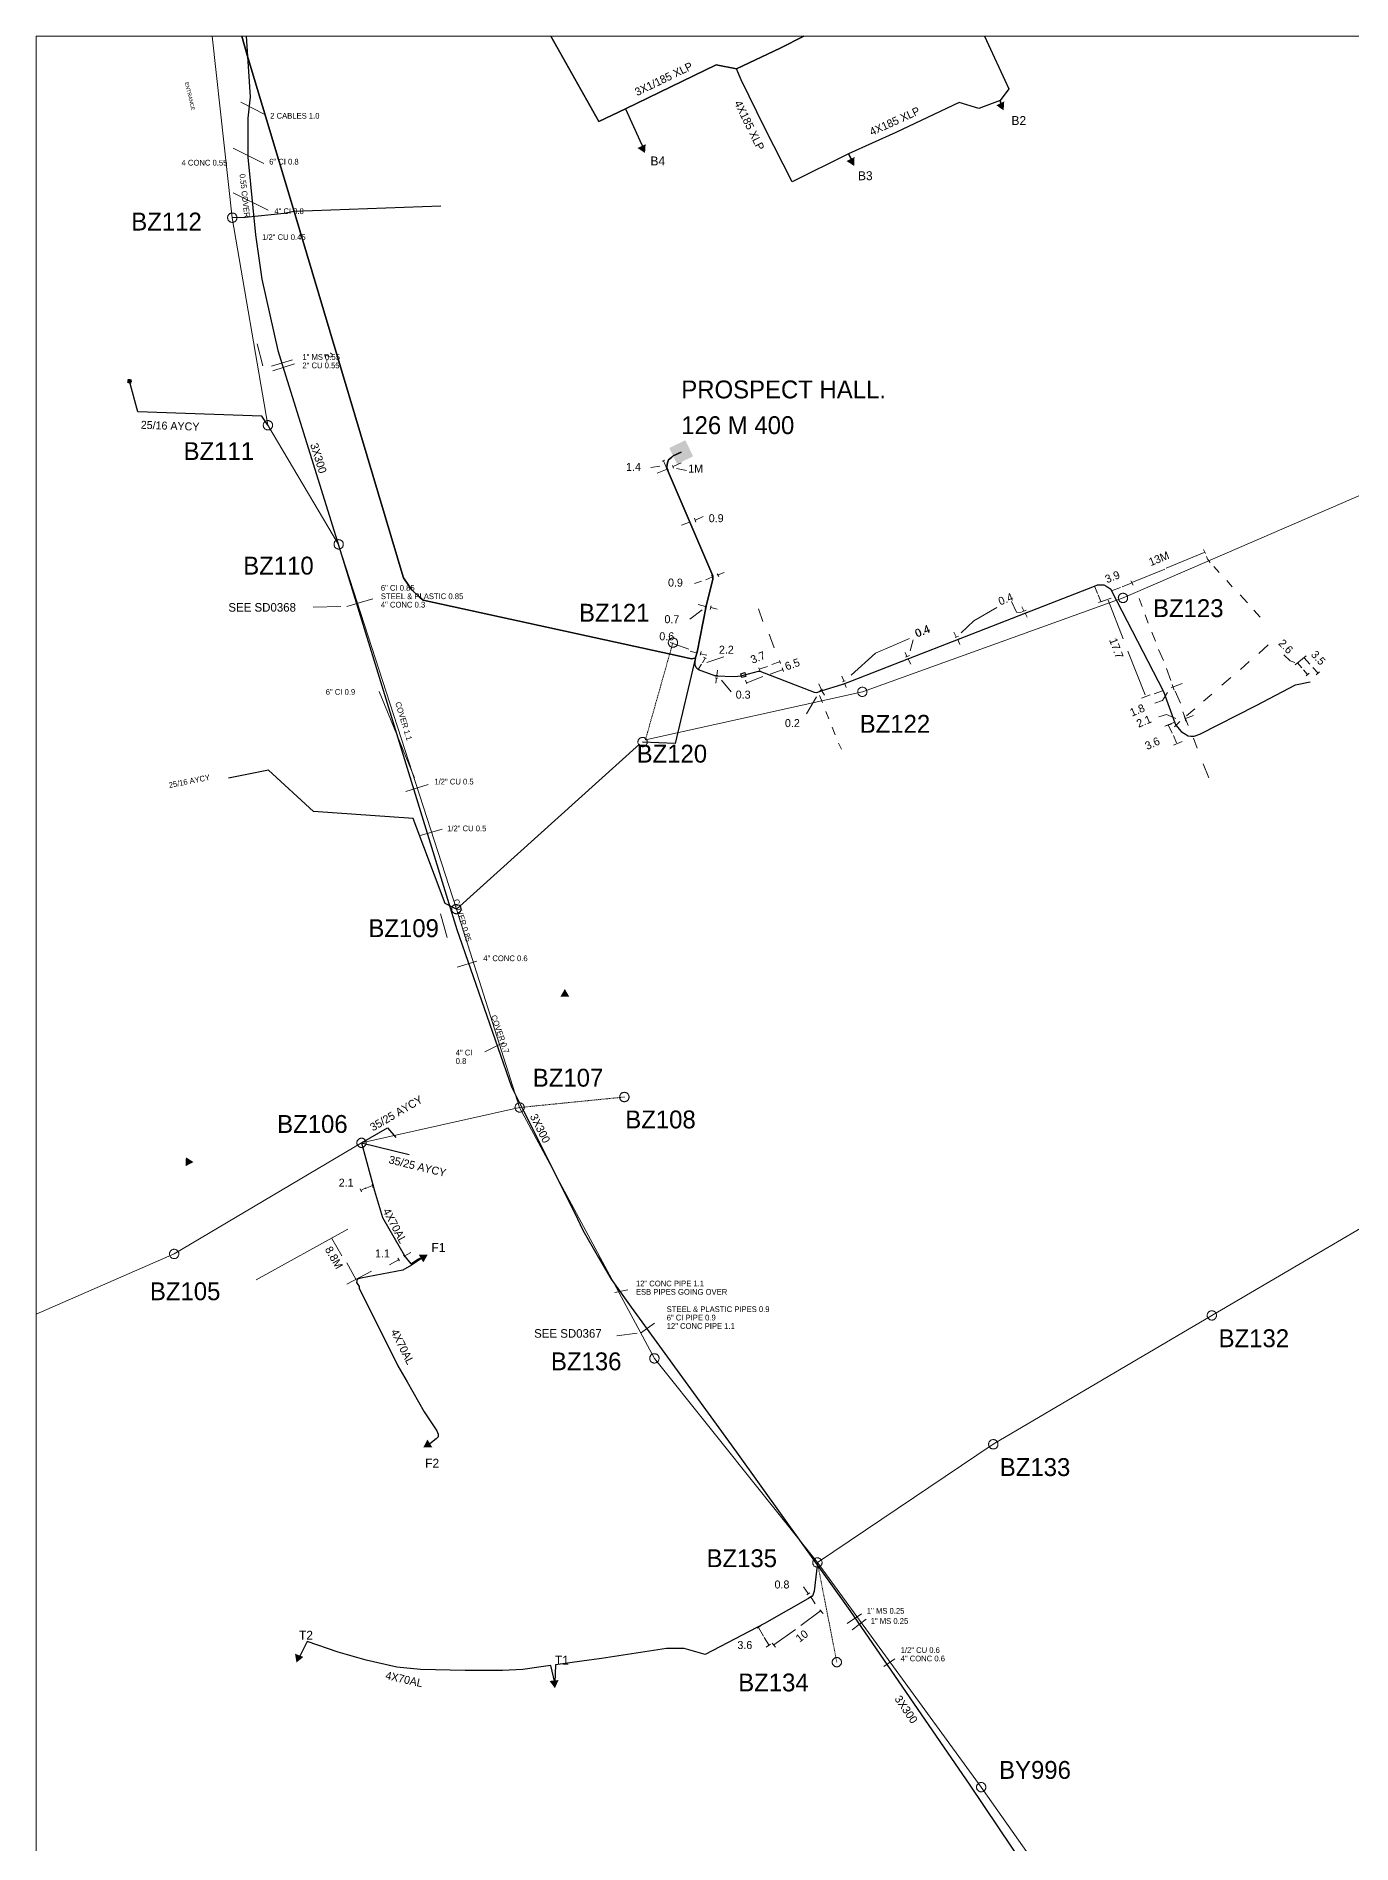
# Model space of a CAD drawing. Header units: metres. Extents: x 317751 to 318190, y 228402 to 228968.
# Drawn here: x 317751 to 317972, y 228664.4 to 228968 of the extents above; entities that cross this region are included whole.
import ezdxf

# ---------------------------------------------------------------- set-up
doc = ezdxf.new("R2010")
doc.units = ezdxf.units.M
doc.header["$MEASUREMENT"] = 0
doc.linetypes.add('DGN Style 4', pattern=[0.01288, 0.00644, -0.00322, 0, -0.00322])
for name, color, linetype, lineweight in [('Level 1', 7, 'Continuous', 0), ('Level 10', 7, 'Continuous', 0), ('Level 14', 7, 'Continuous', 0), ('Level 15', 7, 'Continuous', 0), ('Level 16', 7, 'Continuous', 0), ('Level 17', 7, 'Continuous', 0), ('Level 2', 7, 'Continuous', 0), ('Level 3', 7, 'Continuous', 0), ('Level 34', 7, 'Continuous', 0), ('Level 36', 7, 'Continuous', 0), ('Level 37', 7, 'Continuous', 0), ('Level 38', 7, 'Continuous', 0), ('Level 39', 7, 'Continuous', 0), ('Level 4', 7, 'Continuous', 0), ('Level 5', 7, 'Continuous', 0), ('Level 6', 7, 'Continuous', 0), ('Level 7', 7, 'Continuous', 0)]:
    doc.layers.add(name, color=color, linetype=linetype, lineweight=lineweight)
doc.styles.add('Style-WORKING', font='WORKING.shx')

# ---------------------------------------------------------------- blocks, each defined once
blk = doc.blocks.new('*U2')
at = {"layer": 'Level 6', "color": 5, "linetype": 'Continuous', "lineweight": 13}
blk.add_line((317767.03, 228910.04), (317767.05, 228910.04), dxfattribs=at)
blk.add_solid([(317766.37, 228910.48), (317766.28, 228909.78), (317767.07, 228910.4), (317766.98, 228909.69)], dxfattribs=at)

msp = doc.modelspace()

# ---------------------------------------------------------------- linework, layer by layer
at = {"layer": 'Level 1', "color": 5, "linetype": 'Continuous', "lineweight": 13, "flags": 128}
for points in [[(317780.56, 228968.04), (317783.94, 228937.55)], [(317783.94, 228937.55), (317789.92, 228902.69)], [(317853.34, 228849.86), (317889.77, 228857.91), (317933.55, 228873.69), (317979.74, 228893.68), (318000, 228904.31), (318009.8, 228909.46)], [(317789.92, 228902.69), (317801.81, 228882.68), (317821.58, 228821.42)], [(317821.58, 228821.42), (317852.36, 228849.1)], [(317821.58, 228821.42), (317832.2, 228788.09)], [(317911.76, 228731.52), (317948.48, 228753.17), (317982.57, 228773.16), (318000, 228783.83), (318012.83, 228791.69), (318047.12, 228814.07)], [(317805.65, 228782.15), (317832.2, 228788.09)], [(317832.2, 228788.09), (317854.84, 228745.95)], [(317805.65, 228782.15), (317774.17, 228763.49), (317751, 228753.4)], [(317854.84, 228745.95), (317882.22, 228711.66)], [(317882.22, 228711.66), (317911.76, 228731.52)], [(317882.22, 228711.66), (317909.74, 228673.93), (317933.74, 228639.81)]]:
    msp.add_lwpolyline(points, dxfattribs=at)
at = {"layer": 'Level 10', "color": 7, "linetype": 'Continuous', "lineweight": 0, "flags": 128}
for points in [[(317751, 228968.04), (318190, 228968.04), (318190, 228402), (317751, 228402), (317751, 228968.04)], [(317751, 228968.04), (317751, 228402), (318190, 228402), (318190, 228968.04), (317751, 228968.04)]]:
    msp.add_lwpolyline(points, close=True, dxfattribs=at)
at = {"layer": 'Level 14', "color": 1, "linetype": 'Continuous', "lineweight": 30, "flags": 128}
for points in [[(317859.36, 228898.19), (317857.99, 228897.57), (317857.75, 228897.35), (317857.21, 228896.9), (317857.02, 228896.37), (317856.92, 228895.75), (317856.97, 228895.31), (317864.63, 228877.39), (317864.68, 228877.12), (317864.63, 228876.86), (317863.51, 228872.29), (317862.04, 228864.57), (317861.74, 228863.66), (317861.7, 228863.55), (317861.07, 228863.46), (317859.31, 228863.82), (317816, 228873.31), (317815.32, 228873.84), (317814.05, 228875.08), (317812.68, 228877.04), (317812.62, 228877.23), (317794.32, 228938.57), (317786.47, 228964.87), (317785.54, 228968.04)], [(317785.54, 228968.04), (317786.47, 228964.87), (317794.32, 228938.57), (317812.62, 228877.23), (317812.68, 228877.04), (317814.05, 228875.08), (317815.32, 228873.84), (317816, 228873.31), (317859.31, 228863.82), (317861.07, 228863.46), (317861.7, 228863.55), (317861.74, 228863.66), (317862.04, 228864.57), (317863.51, 228872.29), (317864.63, 228876.86), (317864.68, 228877.12), (317864.63, 228877.39), (317856.97, 228895.31), (317856.92, 228895.75), (317857.02, 228896.37), (317857.21, 228896.9), (317857.75, 228897.35), (317857.99, 228897.57), (317859.36, 228898.19)], [(317879.95, 228968.04), (317875.95, 228966.04), (317868.61, 228962.56), (317865.24, 228963.25), (317849.99, 228955.86), (317845.52, 228953.7), (317837.46, 228968.04)], [(317837.46, 228968.04), (317845.52, 228953.7), (317849.99, 228955.86), (317865.24, 228963.25), (317868.61, 228962.56), (317875.95, 228966.04), (317879.95, 228968.04)]]:
    msp.add_lwpolyline(points, dxfattribs=at)
at = {"layer": 'Level 15', "color": 1, "linetype": 'Continuous', "lineweight": 13, "extrusion": (0, 0, -1)}
msp.add_solid([(-317858.64, 228896.17), (-317861.35, 228897.47), (-317857.34, 228898.87), (-317860.04, 228900.18)], dxfattribs=at)
at = {"layer": 'Level 17', "color": 212, "linetype": 'Continuous', "lineweight": 0, "flags": 128}
for points in [[(317854.22, 228895.58), (317854.22, 228895.58), (317855.73, 228895.83)], [(317856.63, 228896.04), (317856.35, 228896.72)], [(317856.68, 228895.97), (317856.93, 228895.32)], [(317859.31, 228896.36), (317858, 228895.77)], [(317860.26, 228895.11), (317860.26, 228895.11), (317858.58, 228895.42)], [(317855.33, 228894.66), (317857, 228895.3)], [(317859.42, 228885.91), (317860.71, 228886.42)], [(317863.02, 228887.35), (317861.73, 228886.73)], [(317940.79, 228878.68), (317947.16, 228881.32)], [(317863.49, 228876.7), (317864.51, 228877.16)], [(317866.57, 228877.98), (317865.58, 228877.55)], [(317940.58, 228878.52), (317935.06, 228876.27)], [(317861.57, 228876.13), (317861.57, 228876.13), (317862.77, 228876.52)], [(317929.28, 228874.4), (317928.81, 228875.57)], [(317929.37, 228874.21), (317929.84, 228873.08)], [(317933.13, 228875.45), (317931.64, 228874.87)], [(317933.39, 228875.57), (317934.93, 228876.19)], [(317860.8, 228870.14), (317860.8, 228870.14), (317862.86, 228871.7)], [(317862.18, 228872.57), (317863.42, 228872.26)], [(317865.39, 228871.8), (317864.32, 228872.07)], [(317912.34, 228872.09), (317912.34, 228872.09), (317908.49, 228869.83), (317906.35, 228867.81)], [(317914.82, 228873.1), (317915.64, 228871.29), (317916.47, 228871.22)], [(317916.58, 228872.18), (317916.92, 228871.52)], [(317917.48, 228870.43), (317917.1, 228871.1)], [(317933.6, 228866.82), (317931.04, 228873.28)], [(317857.47, 228866.18), (317857.47, 228866.18), (317860.63, 228865.09)], [(317897.71, 228866.88), (317897.71, 228866.88), (317891.98, 228864.39), (317887.88, 228860.73)], [(317898.31, 228866.64), (317898.31, 228866.64), (317897.8, 228864.78)], [(317905.16, 228867.91), (317905.51, 228867.13)], [(317906.15, 228865.85), (317905.8, 228866.7)], [(317860.86, 228864.72), (317861.88, 228864.45)], [(317862.78, 228862.58), (317862.27, 228861.76)], [(317863.64, 228864.06), (317862.61, 228864.29)], [(317862.91, 228862.77), (317863.38, 228863.55)], [(317866.53, 228863.77), (317866.53, 228863.77), (317863.63, 228862.83)], [(317873.86, 228862.19), (317872.62, 228861.76)], [(317874.54, 228862.5), (317875.83, 228862.97)], [(317896.95, 228864.52), (317897.25, 228863.86)], [(317897.89, 228862.54), (317897.47, 228863.4)], [(317934.37, 228864.72), (317937.28, 228857.41)], [(317960.57, 228864.1), (317960.57, 228864.1), (317961.6, 228863.12), (317962.41, 228862.81)], [(317963.6, 228861.96), (317962.88, 228862.77)], [(317964.93, 228862.58), (317963.99, 228863.63)], [(317965.44, 228862), (317966.3, 228861.1)], [(317865.18, 228859.39), (317865.26, 228860.25)], [(317865.43, 228861.53), (317865.35, 228860.64)], [(317867.73, 228857.93), (317867.73, 228857.93), (317866.11, 228859.88)], [(317873.07, 228860.49), (317870.39, 228859.43)], [(317874.28, 228860.9), (317876.3, 228861.63)], [(317882.45, 228859.23), (317882.88, 228858.34)], [(317886.3, 228860.52), (317886.65, 228859.74)], [(317887.07, 228858.65), (317886.82, 228859.23)], [(317943.51, 228859.31), (317942.01, 228858.73)], [(317963.86, 228861.61), (317964.5, 228860.87)], [(317880.4, 228854.24), (317880.4, 228854.24), (317882.07, 228857.08)], [(317883.44, 228857.33), (317882.97, 228858.07)], [(317938.76, 228857.56), (317940.21, 228858.07)], [(317938.9, 228855.99), (317938.9, 228855.99), (317940.18, 228856.45), (317941.04, 228857.78)], [(317939.58, 228853.73), (317939.58, 228853.73), (317940.86, 228854.12), (317942.4, 228853.42)], [(317945.39, 228853.95), (317944.06, 228853.44)], [(317940.85, 228852.23), (317942.09, 228852.74)], [(317941.79, 228850.99), (317941.2, 228852.27)], [(317942.01, 228850.6), (317942.56, 228849.32)], [(317806.4, 228774.45), (317806.4, 228774.58), (317805.52, 228774.16)], [(317806.53, 228774.58), (317807.36, 228774.91)], [(317802.36, 228763.18), (317800.65, 228766.11)], [(317803.17, 228761.99), (317804.68, 228759.24)], [(317810.37, 228761.68), (317811.85, 228762.52)], [(317813.93, 228763.74), (317812.91, 228763.15)], [(317879.87, 228707.55), (317880.66, 228706.46)], [(317881.86, 228704.74), (317881.12, 228705.87)], [(317879.46, 228701.08), (317882.74, 228703.56)], [(317873.17, 228699.28), (317872.34, 228700.75)], [(317873.26, 228699.07), (317874.05, 228697.81)], [(317878.53, 228700.41), (317874.93, 228697.81)]]:
    msp.add_lwpolyline(points, dxfattribs=at)
at = {"layer": 'Level 17', "color": 33, "linetype": 'Continuous', "lineweight": 13, "flags": 128}
for points in [[(317856.57, 228896.84), (317856.14, 228896.67)], [(317856.95, 228895.54), (317857.19, 228895.09)], [(317857.89, 228895.91), (317858.07, 228895.5)], [(317860.66, 228886.73), (317860.92, 228886.11)], [(317861.56, 228887.08), (317861.82, 228886.42)], [(317947.38, 228881.13), (317947.08, 228881.79)], [(317947.55, 228880.66), (317947.8, 228880.08)], [(317864.43, 228877.51), (317864.64, 228877.05)], [(317865.41, 228877.75), (317865.67, 228877.28)], [(317948.19, 228879.65), (317947.8, 228880.16)], [(317949.68, 228877.98), (317948.79, 228878.99)], [(317928.98, 228875.72), (317928.43, 228875.53)], [(317931.77, 228874.56), (317931.42, 228875.3)], [(317935.27, 228875.8), (317934.89, 228876.54)], [(317951.91, 228875.53), (317951.01, 228876.62)], [(317954.47, 228872.85), (317953.23, 228874.21)], [(317863.51, 228872.57), (317863.38, 228871.99)], [(317864.36, 228872.34), (317864.19, 228871.72)], [(317872.31, 228871.85), (317873.08, 228869.75)], [(317916.58, 228871.37), (317917.27, 228871.64)], [(317916.71, 228871.02), (317917.44, 228871.29)], [(317930.14, 228873.12), (317929.46, 228872.89)], [(317931.55, 228873.67), (317930.1, 228873.12)], [(317936.26, 228873.59), (317936.77, 228872.27)], [(317956.61, 228870.47), (317955.54, 228871.6)], [(317937.28, 228870.86), (317937.79, 228869.46)], [(317874.1, 228867.58), (317874.96, 228865.32)], [(317905.34, 228867.01), (317905.93, 228867.25)], [(317905.46, 228866.58), (317906.1, 228866.86)], [(317938.39, 228867.91), (317938.99, 228866.43)], [(317939.51, 228865.03), (317940.36, 228863.16)], [(317957.96, 228865.81), (317956.38, 228864.33)], [(317862.01, 228864.83), (317861.88, 228864.21)], [(317862.7, 228864.68), (317862.52, 228864.06)], [(317863.08, 228863.71), (317863.55, 228863.51)], [(317875.83, 228863.16), (317876.04, 228862.66)], [(317897.04, 228863.75), (317897.68, 228864.02)], [(317897.21, 228863.4), (317897.81, 228863.59)], [(317954.75, 228863.01), (317953.3, 228861.68)], [(317962.49, 228862.46), (317964.29, 228863.98)], [(317861.92, 228861.84), (317862.44, 228861.65)], [(317865.05, 228860.25), (317865.52, 228860.21)], [(317865.09, 228860.64), (317865.52, 228860.64)], [(317870.14, 228859.89), (317870.34, 228859.25)], [(317872.36, 228861.92), (317872.57, 228861.49)], [(317876.3, 228861.95), (317876.55, 228861.31)], [(317886.43, 228859.58), (317886.9, 228859.78)], [(317886.52, 228859.12), (317887.12, 228859.39)], [(317940.87, 228861.84), (317941.56, 228859.82)], [(317941.64, 228858.58), (317942.58, 228858.96)], [(317941.79, 228859.12), (317942.14, 228858.18)], [(317951.67, 228860.32), (317950.13, 228859.04)], [(317964.84, 228861.06), (317964.29, 228860.6)], [(317966.56, 228861.26), (317966, 228860.75)], [(317883.05, 228856.11), (317882.58, 228857.28)], [(317882.62, 228858.15), (317883.09, 228858.34)], [(317882.71, 228857.99), (317883.18, 228858.18)], [(317938.14, 228857.41), (317936.68, 228856.86)], [(317940.17, 228858.38), (317940.55, 228857.41)], [(317942.33, 228858.03), (317943.18, 228856.01)], [(317948.47, 228857.52), (317947.05, 228856.36)], [(317884.12, 228853.39), (317883.65, 228854.63)], [(317942.05, 228853.25), (317942.35, 228852.47)], [(317943.12, 228852.9), (317942.18, 228852.04)], [(317943.61, 228854.53), (317944.47, 228852.27)], [(317943.8, 228853.91), (317944.1, 228853.01)], [(317945.6, 228855.07), (317944.23, 228853.87)], [(317885.23, 228850.67), (317884.72, 228851.95)], [(317940.55, 228852.12), (317941.75, 228852.55)], [(317945.41, 228850.1), (317946.01, 228848.46)], [(317886.26, 228848.29), (317885.79, 228849.3)], [(317943.46, 228849.59), (317942.01, 228848.97)], [(317947.03, 228845.82), (317947.97, 228843.49)], [(317805.42, 228774.45), (317805.66, 228773.9)], [(317807.41, 228775.17), (317807.6, 228774.62)], [(317787.96, 228759.15), (317803.37, 228767.67)], [(317811.76, 228762.77), (317812.03, 228762.31)], [(317812.68, 228763.36), (317812.91, 228762.98)], [(317803.17, 228758.42), (317807.3, 228760.62)], [(317880.93, 228706.59), (317880.42, 228706.21)], [(317881.3, 228706.04), (317880.75, 228705.66)], [(317872.75, 228701.08), (317872.29, 228700.75)], [(317882.64, 228703.69), (317883.2, 228703.1)], [(317872.39, 228700.87), (317872.11, 228700.66)], [(317874.65, 228698.1), (317875.16, 228697.47)], [(317874.37, 228697.93), (317873.63, 228697.43)]]:
    msp.add_lwpolyline(points, dxfattribs=at)
at = {"layer": 'Level 2', "color": 5, "linetype": 'DGN Style 4', "lineweight": 13, "flags": 128}
for points in [[(317853.34, 228849.86), (317857.95, 228866.18)], [(317832.2, 228788.09), (317849.8, 228789.85)], [(317882.22, 228711.66), (317885.48, 228694.92)]]:
    msp.add_lwpolyline(points, dxfattribs=at)
at = {"layer": 'Level 3', "color": 5, "linetype": 'Continuous', "lineweight": 13, "flags": 128}
for points in [[(317784.72, 228937.55), (317784.72, 228937.63), (317784.71, 228937.71), (317784.68, 228937.79), (317784.66, 228937.87), (317784.62, 228937.94), (317784.57, 228938.01), (317784.52, 228938.07), (317784.46, 228938.13), (317784.4, 228938.18), (317784.33, 228938.23), (317784.26, 228938.27), (317784.18, 228938.3), (317784.1, 228938.32), (317784.02, 228938.33), (317783.94, 228938.33), (317783.86, 228938.33), (317783.78, 228938.32), (317783.7, 228938.3), (317783.62, 228938.27), (317783.55, 228938.23), (317783.48, 228938.18), (317783.41, 228938.13), (317783.36, 228938.07), (317783.3, 228938.01), (317783.26, 228937.94), (317783.22, 228937.87), (317783.19, 228937.79), (317783.17, 228937.71), (317783.16, 228937.63), (317783.16, 228937.55), (317783.16, 228937.47), (317783.17, 228937.39), (317783.19, 228937.31), (317783.22, 228937.23), (317783.26, 228937.16), (317783.3, 228937.09), (317783.36, 228937.03), (317783.41, 228936.97), (317783.48, 228936.92), (317783.55, 228936.87), (317783.62, 228936.83), (317783.7, 228936.8), (317783.78, 228936.78), (317783.86, 228936.77), (317783.94, 228936.77), (317784.02, 228936.77), (317784.1, 228936.78), (317784.18, 228936.8), (317784.26, 228936.83), (317784.33, 228936.87), (317784.4, 228936.92), (317784.46, 228936.97), (317784.52, 228937.03), (317784.57, 228937.09), (317784.62, 228937.16), (317784.66, 228937.23), (317784.68, 228937.31), (317784.71, 228937.39), (317784.72, 228937.47), (317784.72, 228937.55)], [(317790.71, 228902.69), (317790.7, 228902.77), (317790.69, 228902.85), (317790.67, 228902.93), (317790.64, 228903.01), (317790.6, 228903.08), (317790.56, 228903.15), (317790.51, 228903.21), (317790.45, 228903.27), (317790.38, 228903.32), (317790.32, 228903.37), (317790.24, 228903.4), (317790.17, 228903.43), (317790.09, 228903.45), (317790.01, 228903.47), (317789.92, 228903.47), (317789.84, 228903.47), (317789.76, 228903.45), (317789.68, 228903.43), (317789.6, 228903.4), (317789.53, 228903.37), (317789.46, 228903.32), (317789.4, 228903.27), (317789.34, 228903.21), (317789.29, 228903.15), (317789.24, 228903.08), (317789.21, 228903.01), (317789.18, 228902.93), (317789.16, 228902.85), (317789.14, 228902.77), (317789.14, 228902.69), (317789.14, 228902.61), (317789.16, 228902.52), (317789.18, 228902.45), (317789.21, 228902.37), (317789.24, 228902.3), (317789.29, 228902.23), (317789.34, 228902.16), (317789.4, 228902.11), (317789.46, 228902.05), (317789.53, 228902.01), (317789.61, 228901.97), (317789.68, 228901.94), (317789.76, 228901.92), (317789.84, 228901.91), (317789.92, 228901.9), (317790.01, 228901.91), (317790.09, 228901.92), (317790.17, 228901.94), (317790.24, 228901.97), (317790.32, 228902.01), (317790.38, 228902.05), (317790.45, 228902.11), (317790.51, 228902.16), (317790.56, 228902.23), (317790.6, 228902.3), (317790.64, 228902.37), (317790.67, 228902.45), (317790.69, 228902.52), (317790.7, 228902.61), (317790.71, 228902.69)], [(317802.59, 228882.68), (317802.59, 228882.77), (317802.58, 228882.85), (317802.56, 228882.93), (317802.53, 228883), (317802.49, 228883.08), (317802.44, 228883.14), (317802.39, 228883.21), (317802.33, 228883.27), (317802.27, 228883.32), (317802.2, 228883.36), (317802.13, 228883.4), (317802.05, 228883.43), (317801.97, 228883.45), (317801.89, 228883.46), (317801.81, 228883.47), (317801.73, 228883.46), (317801.65, 228883.45), (317801.57, 228883.43), (317801.49, 228883.4), (317801.42, 228883.36), (317801.35, 228883.32), (317801.29, 228883.27), (317801.23, 228883.21), (317801.18, 228883.14), (317801.13, 228883.08), (317801.09, 228883), (317801.06, 228882.93), (317801.04, 228882.85), (317801.03, 228882.77), (317801.03, 228882.68), (317801.03, 228882.6), (317801.04, 228882.52), (317801.06, 228882.44), (317801.09, 228882.36), (317801.13, 228882.29), (317801.18, 228882.22), (317801.23, 228882.16), (317801.29, 228882.1), (317801.35, 228882.05), (317801.42, 228882), (317801.49, 228881.97), (317801.57, 228881.94), (317801.65, 228881.92), (317801.73, 228881.9), (317801.81, 228881.9), (317801.89, 228881.9), (317801.97, 228881.92), (317802.05, 228881.94), (317802.13, 228881.97), (317802.2, 228882), (317802.27, 228882.05), (317802.33, 228882.1), (317802.39, 228882.16), (317802.44, 228882.22), (317802.49, 228882.29), (317802.53, 228882.37), (317802.56, 228882.44), (317802.58, 228882.52), (317802.59, 228882.6), (317802.59, 228882.68)], [(317934.33, 228873.69), (317934.33, 228873.77), (317934.31, 228873.85), (317934.29, 228873.93), (317934.26, 228874), (317934.23, 228874.08), (317934.18, 228874.15), (317934.13, 228874.21), (317934.07, 228874.27), (317934.01, 228874.32), (317933.94, 228874.36), (317933.87, 228874.4), (317933.79, 228874.43), (317933.71, 228874.45), (317933.63, 228874.47), (317933.55, 228874.47), (317933.47, 228874.47), (317933.38, 228874.45), (317933.31, 228874.43), (317933.23, 228874.4), (317933.16, 228874.36), (317933.09, 228874.32), (317933.02, 228874.27), (317932.97, 228874.21), (317932.91, 228874.15), (317932.87, 228874.08), (317932.83, 228874), (317932.8, 228873.93), (317932.78, 228873.85), (317932.77, 228873.77), (317932.76, 228873.69), (317932.77, 228873.6), (317932.78, 228873.52), (317932.8, 228873.44), (317932.83, 228873.37), (317932.87, 228873.29), (317932.91, 228873.23), (317932.97, 228873.16), (317933.02, 228873.1), (317933.09, 228873.05), (317933.16, 228873.01), (317933.23, 228872.97), (317933.31, 228872.94), (317933.38, 228872.92), (317933.47, 228872.91), (317933.55, 228872.9), (317933.63, 228872.91), (317933.71, 228872.92), (317933.79, 228872.94), (317933.87, 228872.97), (317933.94, 228873.01), (317934.01, 228873.05), (317934.07, 228873.1), (317934.13, 228873.16), (317934.18, 228873.23), (317934.23, 228873.29), (317934.26, 228873.37), (317934.29, 228873.44), (317934.31, 228873.52), (317934.33, 228873.6), (317934.33, 228873.69)], [(317858.74, 228866.18), (317858.73, 228866.26), (317858.72, 228866.34), (317858.7, 228866.42), (317858.67, 228866.5), (317858.63, 228866.57), (317858.59, 228866.64), (317858.54, 228866.7), (317858.48, 228866.76), (317858.42, 228866.81), (317858.35, 228866.86), (317858.27, 228866.89), (317858.2, 228866.92), (317858.12, 228866.94), (317858.04, 228866.96), (317857.95, 228866.96), (317857.87, 228866.96), (317857.79, 228866.94), (317857.71, 228866.92), (317857.64, 228866.89), (317857.56, 228866.86), (317857.49, 228866.81), (317857.43, 228866.76), (317857.37, 228866.7), (317857.32, 228866.64), (317857.28, 228866.57), (317857.24, 228866.5), (317857.21, 228866.42), (317857.19, 228866.34), (317857.18, 228866.26), (317857.17, 228866.18), (317857.18, 228866.09), (317857.19, 228866.01), (317857.21, 228865.93), (317857.24, 228865.86), (317857.28, 228865.78), (317857.32, 228865.72), (317857.37, 228865.65), (317857.43, 228865.59), (317857.49, 228865.54), (317857.56, 228865.5), (317857.64, 228865.46), (317857.71, 228865.43), (317857.79, 228865.41), (317857.87, 228865.4), (317857.95, 228865.39), (317858.04, 228865.4), (317858.12, 228865.41), (317858.2, 228865.43), (317858.27, 228865.46), (317858.35, 228865.5), (317858.42, 228865.54), (317858.48, 228865.59), (317858.54, 228865.65), (317858.59, 228865.72), (317858.63, 228865.78), (317858.67, 228865.86), (317858.7, 228865.93), (317858.72, 228866.01), (317858.73, 228866.09), (317858.74, 228866.18)], [(317890.56, 228857.91), (317890.55, 228857.99), (317890.54, 228858.07), (317890.52, 228858.15), (317890.49, 228858.23), (317890.45, 228858.3), (317890.41, 228858.37), (317890.35, 228858.43), (317890.3, 228858.49), (317890.23, 228858.54), (317890.16, 228858.59), (317890.09, 228858.63), (317890.01, 228858.66), (317889.93, 228858.68), (317889.85, 228858.69), (317889.77, 228858.69), (317889.69, 228858.69), (317889.61, 228858.68), (317889.53, 228858.66), (317889.45, 228858.63), (317889.38, 228858.59), (317889.31, 228858.54), (317889.25, 228858.49), (317889.19, 228858.43), (317889.14, 228858.37), (317889.09, 228858.3), (317889.06, 228858.23), (317889.03, 228858.15), (317889.01, 228858.07), (317888.99, 228857.99), (317888.99, 228857.91), (317888.99, 228857.83), (317889.01, 228857.75), (317889.03, 228857.67), (317889.06, 228857.59), (317889.09, 228857.52), (317889.14, 228857.45), (317889.19, 228857.39), (317889.25, 228857.33), (317889.31, 228857.28), (317889.38, 228857.23), (317889.45, 228857.19), (317889.53, 228857.16), (317889.61, 228857.14), (317889.69, 228857.13), (317889.77, 228857.13), (317889.85, 228857.13), (317889.93, 228857.14), (317890.01, 228857.16), (317890.09, 228857.19), (317890.16, 228857.23), (317890.23, 228857.28), (317890.3, 228857.33), (317890.35, 228857.39), (317890.41, 228857.45), (317890.45, 228857.52), (317890.49, 228857.59), (317890.52, 228857.67), (317890.54, 228857.75), (317890.55, 228857.83), (317890.56, 228857.91)], [(317853.64, 228849.47), (317853.63, 228849.55), (317853.62, 228849.63), (317853.6, 228849.71), (317853.57, 228849.79), (317853.53, 228849.86), (317853.49, 228849.93), (317853.44, 228850), (317853.38, 228850.05), (317853.32, 228850.11), (317853.25, 228850.15), (317853.17, 228850.19), (317853.1, 228850.22), (317853.02, 228850.24), (317852.94, 228850.25), (317852.85, 228850.26), (317852.77, 228850.25), (317852.69, 228850.24), (317852.61, 228850.22), (317852.54, 228850.19), (317852.46, 228850.15), (317852.39, 228850.11), (317852.33, 228850.05), (317852.27, 228850), (317852.22, 228849.93), (317852.18, 228849.86), (317852.14, 228849.79), (317852.11, 228849.71), (317852.09, 228849.63), (317852.08, 228849.55), (317852.07, 228849.47), (317852.08, 228849.39), (317852.09, 228849.31), (317852.11, 228849.23), (317852.14, 228849.15), (317852.18, 228849.08), (317852.22, 228849.01), (317852.27, 228848.95), (317852.33, 228848.89), (317852.39, 228848.84), (317852.46, 228848.79), (317852.54, 228848.76), (317852.61, 228848.73), (317852.69, 228848.71), (317852.77, 228848.69), (317852.85, 228848.69), (317852.94, 228848.69), (317853.02, 228848.71), (317853.1, 228848.73), (317853.17, 228848.76), (317853.25, 228848.79), (317853.32, 228848.84), (317853.38, 228848.89), (317853.44, 228848.95), (317853.49, 228849.01), (317853.53, 228849.08), (317853.57, 228849.15), (317853.6, 228849.23), (317853.62, 228849.31), (317853.63, 228849.39), (317853.64, 228849.47)], [(317822.36, 228821.41), (317822.36, 228821.5), (317822.35, 228821.58), (317822.33, 228821.66), (317822.3, 228821.73), (317822.26, 228821.81), (317822.21, 228821.87), (317822.16, 228821.94), (317822.1, 228822), (317822.04, 228822.05), (317821.97, 228822.09), (317821.9, 228822.13), (317821.82, 228822.16), (317821.74, 228822.18), (317821.66, 228822.19), (317821.58, 228822.2), (317821.5, 228822.19), (317821.42, 228822.18), (317821.34, 228822.16), (317821.26, 228822.13), (317821.19, 228822.09), (317821.12, 228822.05), (317821.06, 228822), (317821, 228821.94), (317820.95, 228821.87), (317820.9, 228821.81), (317820.86, 228821.73), (317820.83, 228821.66), (317820.81, 228821.58), (317820.8, 228821.5), (317820.8, 228821.41), (317820.8, 228821.33), (317820.81, 228821.25), (317820.83, 228821.17), (317820.86, 228821.09), (317820.9, 228821.02), (317820.95, 228820.95), (317821, 228820.89), (317821.06, 228820.83), (317821.12, 228820.78), (317821.19, 228820.73), (317821.26, 228820.7), (317821.34, 228820.67), (317821.42, 228820.65), (317821.5, 228820.63), (317821.58, 228820.63), (317821.66, 228820.63), (317821.74, 228820.65), (317821.82, 228820.67), (317821.9, 228820.7), (317821.97, 228820.73), (317822.04, 228820.78), (317822.1, 228820.83), (317822.16, 228820.89), (317822.21, 228820.95), (317822.26, 228821.02), (317822.3, 228821.1), (317822.33, 228821.17), (317822.35, 228821.25), (317822.36, 228821.33), (317822.36, 228821.41)], [(317850.58, 228789.85), (317850.58, 228789.93), (317850.56, 228790.02), (317850.54, 228790.1), (317850.51, 228790.17), (317850.47, 228790.24), (317850.43, 228790.31), (317850.38, 228790.38), (317850.32, 228790.44), (317850.26, 228790.49), (317850.19, 228790.53), (317850.11, 228790.57), (317850.04, 228790.6), (317849.96, 228790.62), (317849.88, 228790.63), (317849.8, 228790.64), (317849.71, 228790.63), (317849.63, 228790.62), (317849.55, 228790.6), (317849.48, 228790.57), (317849.4, 228790.53), (317849.34, 228790.49), (317849.27, 228790.44), (317849.21, 228790.38), (317849.16, 228790.31), (317849.12, 228790.24), (317849.08, 228790.17), (317849.05, 228790.1), (317849.03, 228790.02), (317849.02, 228789.93), (317849.01, 228789.85), (317849.02, 228789.77), (317849.03, 228789.69), (317849.05, 228789.61), (317849.08, 228789.53), (317849.12, 228789.46), (317849.16, 228789.39), (317849.21, 228789.33), (317849.27, 228789.27), (317849.34, 228789.22), (317849.4, 228789.17), (317849.48, 228789.14), (317849.55, 228789.11), (317849.63, 228789.09), (317849.71, 228789.07), (317849.8, 228789.07), (317849.88, 228789.07), (317849.96, 228789.09), (317850.04, 228789.11), (317850.11, 228789.14), (317850.19, 228789.17), (317850.26, 228789.22), (317850.32, 228789.27), (317850.38, 228789.33), (317850.43, 228789.39), (317850.47, 228789.46), (317850.51, 228789.53), (317850.54, 228789.61), (317850.56, 228789.69), (317850.58, 228789.77), (317850.58, 228789.85)], [(317832.99, 228788.09), (317832.98, 228788.17), (317832.97, 228788.26), (317832.95, 228788.34), (317832.92, 228788.41), (317832.88, 228788.48), (317832.84, 228788.55), (317832.79, 228788.62), (317832.73, 228788.68), (317832.67, 228788.73), (317832.6, 228788.77), (317832.52, 228788.81), (317832.45, 228788.84), (317832.37, 228788.86), (317832.29, 228788.87), (317832.2, 228788.88), (317832.12, 228788.87), (317832.04, 228788.86), (317831.96, 228788.84), (317831.89, 228788.81), (317831.81, 228788.77), (317831.74, 228788.73), (317831.68, 228788.68), (317831.62, 228788.62), (317831.57, 228788.55), (317831.53, 228788.48), (317831.49, 228788.41), (317831.46, 228788.34), (317831.44, 228788.26), (317831.43, 228788.17), (317831.42, 228788.09), (317831.43, 228788.01), (317831.44, 228787.93), (317831.46, 228787.85), (317831.49, 228787.77), (317831.53, 228787.7), (317831.57, 228787.63), (317831.62, 228787.57), (317831.68, 228787.51), (317831.74, 228787.46), (317831.81, 228787.41), (317831.89, 228787.38), (317831.96, 228787.35), (317832.04, 228787.33), (317832.12, 228787.31), (317832.2, 228787.31), (317832.29, 228787.31), (317832.37, 228787.33), (317832.45, 228787.35), (317832.52, 228787.38), (317832.6, 228787.41), (317832.67, 228787.46), (317832.73, 228787.51), (317832.79, 228787.57), (317832.84, 228787.63), (317832.88, 228787.7), (317832.92, 228787.77), (317832.95, 228787.85), (317832.97, 228787.93), (317832.98, 228788.01), (317832.99, 228788.09)], [(317806.43, 228782.15), (317806.43, 228782.23), (317806.41, 228782.31), (317806.39, 228782.39), (317806.36, 228782.47), (317806.33, 228782.54), (317806.28, 228782.61), (317806.23, 228782.67), (317806.17, 228782.73), (317806.11, 228782.78), (317806.04, 228782.83), (317805.97, 228782.87), (317805.89, 228782.9), (317805.81, 228782.92), (317805.73, 228782.93), (317805.65, 228782.93), (317805.57, 228782.93), (317805.48, 228782.92), (317805.41, 228782.9), (317805.33, 228782.87), (317805.26, 228782.83), (317805.19, 228782.78), (317805.12, 228782.73), (317805.07, 228782.67), (317805.01, 228782.61), (317804.97, 228782.54), (317804.93, 228782.47), (317804.9, 228782.39), (317804.88, 228782.31), (317804.87, 228782.23), (317804.86, 228782.15), (317804.87, 228782.07), (317804.88, 228781.99), (317804.9, 228781.91), (317804.93, 228781.83), (317804.97, 228781.76), (317805.01, 228781.69), (317805.07, 228781.63), (317805.12, 228781.57), (317805.19, 228781.52), (317805.26, 228781.47), (317805.33, 228781.43), (317805.41, 228781.4), (317805.48, 228781.38), (317805.57, 228781.37), (317805.65, 228781.37), (317805.73, 228781.37), (317805.81, 228781.38), (317805.89, 228781.4), (317805.97, 228781.43), (317806.04, 228781.47), (317806.11, 228781.52), (317806.17, 228781.57), (317806.23, 228781.63), (317806.28, 228781.69), (317806.33, 228781.76), (317806.36, 228781.83), (317806.39, 228781.91), (317806.41, 228781.99), (317806.43, 228782.07), (317806.43, 228782.15)], [(317774.96, 228763.49), (317774.95, 228763.58), (317774.94, 228763.66), (317774.92, 228763.74), (317774.89, 228763.81), (317774.85, 228763.89), (317774.81, 228763.95), (317774.76, 228764.02), (317774.7, 228764.08), (317774.63, 228764.13), (317774.57, 228764.17), (317774.49, 228764.21), (317774.42, 228764.24), (317774.34, 228764.26), (317774.26, 228764.27), (317774.17, 228764.28), (317774.09, 228764.27), (317774.01, 228764.26), (317773.93, 228764.24), (317773.85, 228764.21), (317773.78, 228764.17), (317773.71, 228764.13), (317773.65, 228764.08), (317773.59, 228764.02), (317773.54, 228763.95), (317773.49, 228763.89), (317773.46, 228763.81), (317773.43, 228763.74), (317773.41, 228763.66), (317773.39, 228763.58), (317773.39, 228763.49), (317773.39, 228763.41), (317773.41, 228763.33), (317773.43, 228763.25), (317773.46, 228763.17), (317773.49, 228763.1), (317773.54, 228763.03), (317773.59, 228762.97), (317773.65, 228762.91), (317773.71, 228762.86), (317773.78, 228762.81), (317773.86, 228762.78), (317773.93, 228762.75), (317774.01, 228762.73), (317774.09, 228762.71), (317774.17, 228762.71), (317774.26, 228762.71), (317774.34, 228762.73), (317774.42, 228762.75), (317774.49, 228762.78), (317774.57, 228762.81), (317774.63, 228762.86), (317774.7, 228762.91), (317774.76, 228762.97), (317774.81, 228763.03), (317774.85, 228763.1), (317774.89, 228763.18), (317774.92, 228763.25), (317774.94, 228763.33), (317774.95, 228763.41), (317774.96, 228763.49)], [(317949.26, 228753.17), (317949.26, 228753.25), (317949.24, 228753.33), (317949.22, 228753.41), (317949.19, 228753.49), (317949.15, 228753.56), (317949.11, 228753.63), (317949.06, 228753.69), (317949, 228753.75), (317948.94, 228753.8), (317948.87, 228753.85), (317948.79, 228753.88), (317948.72, 228753.91), (317948.64, 228753.93), (317948.56, 228753.95), (317948.48, 228753.95), (317948.39, 228753.95), (317948.31, 228753.93), (317948.23, 228753.91), (317948.16, 228753.88), (317948.08, 228753.85), (317948.02, 228753.8), (317947.95, 228753.75), (317947.89, 228753.69), (317947.84, 228753.63), (317947.8, 228753.56), (317947.76, 228753.49), (317947.73, 228753.41), (317947.71, 228753.33), (317947.7, 228753.25), (317947.69, 228753.17), (317947.7, 228753.08), (317947.71, 228753), (317947.73, 228752.92), (317947.76, 228752.85), (317947.8, 228752.77), (317947.84, 228752.71), (317947.89, 228752.64), (317947.95, 228752.58), (317948.02, 228752.53), (317948.08, 228752.49), (317948.16, 228752.45), (317948.23, 228752.42), (317948.31, 228752.4), (317948.39, 228752.39), (317948.48, 228752.38), (317948.56, 228752.39), (317948.64, 228752.4), (317948.72, 228752.42), (317948.79, 228752.45), (317948.87, 228752.49), (317948.94, 228752.53), (317949, 228752.58), (317949.06, 228752.64), (317949.11, 228752.71), (317949.15, 228752.77), (317949.19, 228752.85), (317949.22, 228752.92), (317949.24, 228753), (317949.26, 228753.08), (317949.26, 228753.17)], [(317855.63, 228745.95), (317855.62, 228746.03), (317855.61, 228746.11), (317855.59, 228746.19), (317855.56, 228746.27), (317855.52, 228746.34), (317855.48, 228746.41), (317855.42, 228746.47), (317855.37, 228746.53), (317855.3, 228746.58), (317855.23, 228746.63), (317855.16, 228746.66), (317855.08, 228746.69), (317855, 228746.71), (317854.92, 228746.73), (317854.84, 228746.73), (317854.76, 228746.73), (317854.68, 228746.71), (317854.6, 228746.69), (317854.52, 228746.66), (317854.45, 228746.63), (317854.38, 228746.58), (317854.32, 228746.53), (317854.26, 228746.47), (317854.21, 228746.41), (317854.16, 228746.34), (317854.13, 228746.27), (317854.1, 228746.19), (317854.08, 228746.11), (317854.06, 228746.03), (317854.06, 228745.95), (317854.06, 228745.87), (317854.08, 228745.78), (317854.1, 228745.71), (317854.13, 228745.63), (317854.16, 228745.56), (317854.21, 228745.49), (317854.26, 228745.42), (317854.32, 228745.37), (317854.38, 228745.31), (317854.45, 228745.27), (317854.52, 228745.23), (317854.6, 228745.2), (317854.68, 228745.18), (317854.76, 228745.17), (317854.84, 228745.16), (317854.92, 228745.17), (317855, 228745.18), (317855.08, 228745.2), (317855.16, 228745.23), (317855.23, 228745.27), (317855.3, 228745.31), (317855.37, 228745.37), (317855.42, 228745.42), (317855.48, 228745.49), (317855.52, 228745.56), (317855.56, 228745.63), (317855.59, 228745.71), (317855.61, 228745.78), (317855.62, 228745.87), (317855.63, 228745.95)], [(317912.54, 228731.52), (317912.54, 228731.6), (317912.53, 228731.68), (317912.51, 228731.76), (317912.48, 228731.84), (317912.44, 228731.91), (317912.4, 228731.98), (317912.34, 228732.05), (317912.29, 228732.1), (317912.22, 228732.16), (317912.15, 228732.2), (317912.08, 228732.24), (317912, 228732.27), (317911.92, 228732.29), (317911.84, 228732.3), (317911.76, 228732.31), (317911.68, 228732.3), (317911.6, 228732.29), (317911.52, 228732.27), (317911.44, 228732.24), (317911.37, 228732.2), (317911.3, 228732.16), (317911.24, 228732.1), (317911.18, 228732.05), (317911.13, 228731.98), (317911.08, 228731.91), (317911.04, 228731.84), (317911.02, 228731.76), (317910.99, 228731.68), (317910.98, 228731.6), (317910.98, 228731.52), (317910.98, 228731.44), (317910.99, 228731.36), (317911.02, 228731.28), (317911.04, 228731.2), (317911.08, 228731.13), (317911.13, 228731.06), (317911.18, 228731), (317911.24, 228730.94), (317911.3, 228730.89), (317911.37, 228730.84), (317911.44, 228730.81), (317911.52, 228730.78), (317911.6, 228730.76), (317911.68, 228730.74), (317911.76, 228730.74), (317911.84, 228730.74), (317911.92, 228730.76), (317912, 228730.78), (317912.08, 228730.81), (317912.15, 228730.84), (317912.22, 228730.89), (317912.29, 228730.94), (317912.34, 228731), (317912.4, 228731.06), (317912.44, 228731.13), (317912.48, 228731.2), (317912.51, 228731.28), (317912.53, 228731.36), (317912.54, 228731.44), (317912.54, 228731.52)], [(317883.01, 228711.66), (317883, 228711.74), (317882.99, 228711.82), (317882.97, 228711.9), (317882.94, 228711.97), (317882.9, 228712.05), (317882.86, 228712.12), (317882.81, 228712.18), (317882.75, 228712.24), (317882.68, 228712.29), (317882.61, 228712.33), (317882.54, 228712.37), (317882.47, 228712.4), (317882.39, 228712.42), (317882.3, 228712.44), (317882.22, 228712.44), (317882.14, 228712.44), (317882.06, 228712.42), (317881.98, 228712.4), (317881.9, 228712.37), (317881.83, 228712.33), (317881.76, 228712.29), (317881.7, 228712.24), (317881.64, 228712.18), (317881.59, 228712.12), (317881.54, 228712.05), (317881.51, 228711.97), (317881.48, 228711.9), (317881.46, 228711.82), (317881.44, 228711.74), (317881.44, 228711.66), (317881.44, 228711.57), (317881.46, 228711.49), (317881.48, 228711.41), (317881.51, 228711.34), (317881.54, 228711.26), (317881.59, 228711.2), (317881.64, 228711.13), (317881.7, 228711.07), (317881.76, 228711.02), (317881.83, 228710.98), (317881.9, 228710.94), (317881.98, 228710.91), (317882.06, 228710.89), (317882.14, 228710.88), (317882.22, 228710.87), (317882.3, 228710.88), (317882.39, 228710.89), (317882.47, 228710.91), (317882.54, 228710.94), (317882.61, 228710.98), (317882.68, 228711.02), (317882.75, 228711.07), (317882.81, 228711.13), (317882.86, 228711.2), (317882.9, 228711.26), (317882.94, 228711.34), (317882.97, 228711.41), (317882.99, 228711.49), (317883, 228711.57), (317883.01, 228711.66)], [(317886.27, 228694.92), (317886.26, 228695), (317886.25, 228695.08), (317886.23, 228695.16), (317886.2, 228695.24), (317886.16, 228695.31), (317886.12, 228695.38), (317886.06, 228695.45), (317886.01, 228695.5), (317885.94, 228695.56), (317885.87, 228695.6), (317885.8, 228695.64), (317885.72, 228695.67), (317885.64, 228695.69), (317885.56, 228695.7), (317885.48, 228695.7), (317885.4, 228695.7), (317885.32, 228695.69), (317885.24, 228695.67), (317885.16, 228695.64), (317885.09, 228695.6), (317885.02, 228695.56), (317884.96, 228695.5), (317884.9, 228695.45), (317884.85, 228695.38), (317884.8, 228695.31), (317884.77, 228695.24), (317884.74, 228695.16), (317884.72, 228695.08), (317884.7, 228695), (317884.7, 228694.92), (317884.7, 228694.84), (317884.72, 228694.76), (317884.74, 228694.68), (317884.77, 228694.6), (317884.8, 228694.53), (317884.85, 228694.46), (317884.9, 228694.4), (317884.96, 228694.34), (317885.02, 228694.29), (317885.09, 228694.24), (317885.16, 228694.2), (317885.24, 228694.18), (317885.32, 228694.15), (317885.4, 228694.14), (317885.48, 228694.14), (317885.56, 228694.14), (317885.64, 228694.15), (317885.72, 228694.18), (317885.8, 228694.2), (317885.87, 228694.24), (317885.94, 228694.29), (317886.01, 228694.34), (317886.06, 228694.4), (317886.12, 228694.46), (317886.16, 228694.53), (317886.2, 228694.6), (317886.23, 228694.68), (317886.25, 228694.76), (317886.26, 228694.84), (317886.27, 228694.92)], [(317910.52, 228673.93), (317910.52, 228674.01), (317910.51, 228674.09), (317910.48, 228674.17), (317910.46, 228674.25), (317910.42, 228674.32), (317910.37, 228674.39), (317910.32, 228674.45), (317910.26, 228674.51), (317910.2, 228674.56), (317910.13, 228674.61), (317910.06, 228674.64), (317909.98, 228674.67), (317909.9, 228674.69), (317909.82, 228674.71), (317909.74, 228674.71), (317909.66, 228674.71), (317909.58, 228674.69), (317909.5, 228674.67), (317909.42, 228674.64), (317909.35, 228674.61), (317909.28, 228674.56), (317909.21, 228674.51), (317909.16, 228674.45), (317909.1, 228674.39), (317909.06, 228674.32), (317909.02, 228674.25), (317908.99, 228674.17), (317908.97, 228674.09), (317908.96, 228674.01), (317908.96, 228673.93), (317908.96, 228673.85), (317908.97, 228673.76), (317908.99, 228673.69), (317909.02, 228673.61), (317909.06, 228673.54), (317909.1, 228673.47), (317909.16, 228673.4), (317909.21, 228673.35), (317909.28, 228673.29), (317909.35, 228673.25), (317909.42, 228673.21), (317909.5, 228673.18), (317909.58, 228673.16), (317909.66, 228673.15), (317909.74, 228673.14), (317909.82, 228673.15), (317909.9, 228673.16), (317909.98, 228673.18), (317910.06, 228673.21), (317910.13, 228673.25), (317910.2, 228673.29), (317910.26, 228673.35), (317910.32, 228673.4), (317910.37, 228673.47), (317910.42, 228673.54), (317910.46, 228673.61), (317910.48, 228673.69), (317910.51, 228673.76), (317910.52, 228673.85), (317910.52, 228673.93)]]:
    msp.add_lwpolyline(points, dxfattribs=at)
at = {"layer": 'Level 34', "color": 4, "linetype": 'Continuous', "lineweight": 30, "flags": 128}
msp.add_lwpolyline([(317786.26, 228968.04), (317786.92, 228957.88), (317786.54, 228954.25), (317786.54, 228947.74), (317787.83, 228934.68), (317788.9, 228927.21), (317791.6, 228915.24), (317801.85, 228882.38), (317821.64, 228817.98), (317830.85, 228791.58), (317832.83, 228787.53), (317841.5, 228770.34), (317842.82, 228767.47), (317845.44, 228762.87), (317847.56, 228759.26), (317850.95, 228754.54), (317868.62, 228730.22), (317887.65, 228703.59), (317907.81, 228674.27), (317928.93, 228642.87)], dxfattribs=at)
at = {"layer": 'Level 38', "color": 212, "linetype": 'Continuous', "lineweight": 0, "flags": 128}
for points in [[(317797.53, 228872.11), (317797.53, 228872.11), (317802.2, 228872.24)], [(317848.51, 228749.71), (317848.51, 228749.71), (317851.96, 228750.21)]]:
    msp.add_lwpolyline(points, dxfattribs=at)
at = {"layer": 'Level 39', "color": 33, "linetype": 'Continuous', "lineweight": 13, "flags": 128}
for points in [[(317785.39, 228956.93), (317789.41, 228954.91)], [(317784.11, 228949.24), (317789.23, 228946.68)], [(317784.11, 228941.74), (317789.96, 228938.81)], [(317788.12, 228916.35), (317789.05, 228912.67)], [(317790.53, 228912.59), (317794.05, 228913.68)], [(317790.78, 228911.83), (317794.38, 228913.01)], [(317803.16, 228872.23), (317807.53, 228873.52)], [(317808.64, 228857.94), (317814.54, 228843.46)], [(317813.09, 228841.15), (317816.85, 228842.35)], [(317815.31, 228833.72), (317819.17, 228834.83)], [(317818.91, 228820.61), (317820.05, 228816.63)], [(317821.73, 228811.64), (317824.99, 228812.67)], [(317826.35, 228797.43), (317829.6, 228799.06)], [(317848.2, 228756.99), (317850.4, 228757.49)], [(317852.52, 228750.19), (317854.86, 228751.89)], [(317887.2, 228701.43), (317889.61, 228703.06)], [(317888.05, 228700.37), (317890.39, 228702.14)], [(317893.36, 228694.2), (317895.21, 228695.48)]]:
    msp.add_lwpolyline(points, dxfattribs=at)
at = {"layer": 'Level 5', "color": 1, "linetype": 'Continuous', "lineweight": 30, "flags": 128}
for points in [[(317879.95, 228968.04), (317875.95, 228966.04), (317868.61, 228962.56), (317865.24, 228963.25), (317849.99, 228955.86), (317845.52, 228953.7), (317837.46, 228968.04)], [(317910.27, 228968.04), (317914.35, 228959.22), (317912.91, 228957.26), (317913, 228956.99), (317913.17, 228956.27)], [(317888.05, 228946.92), (317887.82, 228947.54), (317887.46, 228948.26), (317877.96, 228943.59), (317873.37, 228952.6), (317869.41, 228960.7), (317868.61, 228962.56), (317865.24, 228963.25), (317849.99, 228955.86), (317852.39, 228950.52), (317852.84, 228949.59), (317852.94, 228949.08)], [(317913.17, 228956.27), (317913, 228956.99), (317912.91, 228957.26), (317909.34, 228955.92), (317906.01, 228956.91), (317895.39, 228951.86), (317887.46, 228948.26), (317887.82, 228947.54), (317888.05, 228946.92)], [(317818.99, 228939.46), (317794.32, 228938.57), (317792.67, 228938.24), (317786.12, 228937.57), (317783.94, 228937.55)], [(317789.92, 228902.69), (317788.93, 228904.24), (317768.1, 228904.95), (317766.68, 228910.09)], [(317859.36, 228898.19), (317857.99, 228897.57), (317857.75, 228897.35), (317857.21, 228896.9), (317857.02, 228896.37), (317856.92, 228895.75), (317856.97, 228895.31), (317864.63, 228877.39), (317864.68, 228877.12), (317864.63, 228876.86), (317863.51, 228872.29), (317862.04, 228864.57), (317861.74, 228863.66), (317858.32, 228849.24), (317852.85, 228849.47)], [(317859.36, 228898.19), (317857.99, 228897.57), (317857.75, 228897.35), (317857.21, 228896.9), (317857.02, 228896.37), (317856.92, 228895.75), (317856.97, 228895.31), (317864.63, 228877.39), (317864.68, 228877.12), (317864.63, 228876.86), (317863.51, 228872.29), (317862.04, 228864.57), (317861.74, 228863.66), (317858.32, 228849.24), (317852.85, 228849.47)], [(317859.36, 228898.19), (317857.99, 228897.57), (317857.75, 228897.35), (317857.21, 228896.9), (317857.02, 228896.37), (317856.92, 228895.75), (317856.97, 228895.31), (317864.63, 228877.39), (317864.68, 228877.12), (317864.63, 228876.86), (317863.51, 228872.29), (317862.04, 228864.57), (317861.74, 228863.66), (317861.61, 228862.96), (317861.61, 228862.42), (317861.81, 228862.05), (317862.22, 228861.68), (317865.09, 228860.62), (317868.27, 228860.49), (317869.43, 228860.62), (317869.78, 228860.72)], [(317869.78, 228860.72), (317872.31, 228861.4), (317872.56, 228861.36), (317881.65, 228857.87), (317882.15, 228857.78), (317883.01, 228858.15), (317886.34, 228859.16), (317887.86, 228859.71), (317897.55, 228863.52), (317905.93, 228866.77), (317917.13, 228871.14), (317928.74, 228875.68), (317929.25, 228875.91), (317929.7, 228875.91), (317930.31, 228875.91), (317930.86, 228875.63), (317931.52, 228875.13), (317931.62, 228874.9), (317940.35, 228857.96), (317942.27, 228852.73), (317942.42, 228852.32), (317943.33, 228851.26), (317943.76, 228850.99), (317944.47, 228850.53), (317944.92, 228850.44), (317945.53, 228850.48), (317946.48, 228850.8), (317955.92, 228855.62), (317962.54, 228859.06), (317965.01, 228859.57)], [(317821.58, 228821.42), (317819.72, 228822.37), (317814.32, 228836.64), (317797.56, 228837.8), (317790.04, 228844.74), (317783.3, 228843.39)], [(317805.65, 228782.15), (317810, 228784.7), (317811.43, 228783.03)], [(317805.65, 228782.15), (317813.67, 228780.2)], [(317805.65, 228782.15), (317807.81, 228774.1), (317809.19, 228769.64), (317812.98, 228763), (317813.91, 228761.83), (317815.2, 228762.67), (317816.12, 228763)], [(317816.12, 228763), (317814.02, 228761.6), (317812.6, 228760.74), (317805.51, 228759.45), (317804.92, 228759.24), (317804.8, 228758.7), (317805.27, 228758.05), (317805.27, 228757.73), (317811.77, 228744.72), (317813.31, 228742.03), (317816.15, 228736.98), (317818.28, 228733.76), (317818.51, 228733.22), (317818.51, 228732.79), (317818.16, 228732.46), (317816.86, 228731.39)], [(317882.22, 228711.66), (317881.66, 228706.87), (317881.38, 228706.03), (317873.34, 228701.4), (317863.36, 228696.19), (317859.85, 228697.2), (317856.89, 228697.2), (317845.98, 228695.52), (317842.66, 228695.1), (317838.23, 228694.46), (317838.13, 228691.48)], [(317838.13, 228691.48), (317837.45, 228694.37), (317836.19, 228694.17), (317832.77, 228693.67), (317829.35, 228693.5), (317823.06, 228693.5), (317815.58, 228693.67), (317811.6, 228694.09), (317806.42, 228695.27), (317801.71, 228696.61), (317796.53, 228698.38), (317795.15, 228695.69)]]:
    msp.add_lwpolyline(points, dxfattribs=at)
at = {"layer": 'Level 6', "color": 1, "linetype": 'Continuous', "lineweight": 30, "flags": 128}
msp.add_lwpolyline([(317870.19, 228860.48), (317869.54, 228860.31), (317869.37, 228860.96), (317870.02, 228861.13), (317870.19, 228860.48)], dxfattribs=at)
at = {"layer": 'Level 6', "color": 5, "linetype": 'Continuous', "lineweight": 13}
for points in [[(317913.5, 228955.59), (317913.6, 228957.09), (317912.26, 228956.43)], [(317853.27, 228948.41), (317853.37, 228949.91), (317852.02, 228949.24)], [(317888.39, 228946.25), (317888.46, 228947.75), (317887.13, 228947.06)], [(317839.8, 228808), (317839.05, 228806.7), (317840.55, 228806.7)], [(317817.52, 228731.03), (317816.73, 228732.31), (317816.02, 228730.98)]]:
    msp.add_solid(points, dxfattribs=at)
at = {"layer": 'Level 6', "color": 5, "linetype": 'Continuous', "lineweight": 13, "extrusion": (0, 0, -1)}
for points in [[(-317777.42, 228778.93), (-317776.15, 228779.73), (-317776.09, 228778.23)], [(-317816.77, 228763.38), (-317815.26, 228763.37), (-317816.03, 228762.08)], [(-317795.88, 228695.8), (-317794.48, 228696.34), (-317794.72, 228694.86)], [(-317838.74, 228691.92), (-317837.24, 228691.76), (-317838.13, 228690.55)]]:
    msp.add_solid(points, dxfattribs=at)

# ---------------------------------------------------------------- block references
at = {"layer": 'Level 6', "color": 5, "linetype": 'Continuous', "lineweight": 13}
msp.add_blockref('*U2', (0, 0), dxfattribs=at)

# ---------------------------------------------------------------- texts
at = {"layer": 'Level 16', "color": 212, "linetype": 'Continuous', "lineweight": 13, "style": 'Style-WORKING'}
msp.add_text('3X1/185 XLP', height=1.3373, rotation=25.8362, dxfattribs=at).set_placement((317851.95, 228957.96))
for s, height, p in [('PROSPECT HALL.', 3.0041, (317859.36, 228907.2)), ('126 M 400', 3.004, (317859.36, 228901.2))]:
    msp.add_text(s, height=height, dxfattribs=at).set_placement(p)
at = {"layer": 'Level 17', "color": 1, "linetype": 'Continuous', "lineweight": 30, "style": 'Style-WORKING'}
for s, rotation, p in [('2.', 286.4095, (317799.34, 228914.66)), ('13M', 22.0761, (317938.21, 228879.01)), ('3.9', 22.0807, (317930.86, 228876.13)), ('0.4', 22.188, (317912.94, 228872.4)), ('0.4', 20.9381, (317898.91, 228867.03)), ('0.4', 22.6896, (317898.99, 228867.03)), ('17.7', 290.3805, (317931.2, 228866.64)), ('2.6', 314.2395, (317959.54, 228865.96)), ('3.7', 21.9764, (317871.32, 228862.6)), ('6.5', 19.5153, (317877.05, 228861.49)), ('3.5', 312.6264, (317965.02, 228864.09)), ('1.8', 22.6944, (317935.05, 228853.73)), ('2.1', 22.6018, (317936.16, 228851.86)), ('3.6', 24.1702, (317937.61, 228848.13)), ('8.8M', 299.861, (317799.44, 228764.28)), ('10', 37.3295, (317879.22, 228698.18))]:
    msp.add_text(s, height=1.344, rotation=rotation, dxfattribs=at).set_placement(p)
for s, p in [('1.4', (317850.08, 228895.02)), ('1M', (317860.52, 228894.74)), ('0.9', (317863.97, 228886.4)), ('0.9', (317857.13, 228875.59)), ('0.7', (317856.53, 228869.44)), ('0.6', (317855.67, 228866.57)), ('2.2', (317865.68, 228864.31)), ('0.3', (317868.5, 228856.77)), ('0.2', (317876.77, 228851.99)), ('2.1', (317801.82, 228774.79)), ('1.1', (317807.92, 228762.9)), ('0.8', (317875.02, 228707.3)), ('3.6', (317868.78, 228697.13))]:
    msp.add_text(s, height=1.344, dxfattribs=at).set_placement(p)
at = {"layer": 'Level 36', "color": 4, "linetype": 'Continuous', "lineweight": 13, "style": 'Style-WORKING'}
for rotation, p in [(287.3192, (317797.01, 228899.44)), (296.7646, (317833.88, 228786.61)), (304.5098, (317895.11, 228688.75))]:
    msp.add_text('3X300', height=1.344, rotation=rotation, dxfattribs=at).set_placement(p)
at = {"layer": 'Level 37', "color": 1, "linetype": 'Continuous', "lineweight": 13, "style": 'Style-WORKING'}
for s, height, rotation, p in [('ENTRANCE', 0.64, 283.373, (317775.96, 228960.25)), ('0.55 COVER', 0.96, 276.3379, (317785.16, 228944.87)), ('COVER 1.1', 0.96, 287.0985, (317811.29, 228856.05)), ('COVER 0.85', 0.96, 287.0985, (317821.05, 228822.93)), ('COVER 0.7', 0.96, 289.3485, (317827.38, 228803.43))]:
    msp.add_text(s, height=height, rotation=rotation, dxfattribs=at).set_placement(p)
for s, height, p in [('2 CABLES 1.0', 0.96, (317790.31, 228954.19)), ('4 CONC 0.55', 0.96, (317775.42, 228946.31)), ('6" CI 0.8', 0.96, (317790.14, 228946.48)), ('4" CI 0.8', 0.96, (317791.01, 228938.17)), ('1/2" CU 0.45', 0.96, (317788.95, 228933.8)), ('1" MS 0.55', 0.96, (317795.72, 228913.67)), ('2" CU 0.55', 0.96, (317795.72, 228912.26)), ('6" CI 0.85', 0.96, (317808.9, 228874.89)), ('STEEL & PLASTIC 0.85', 0.96, (317808.9, 228873.48)), ('SEE SD0368', 1.44, (317783.29, 228871.38)), ('4" CONC 0.3', 0.96, (317808.9, 228872.07)), ('6" CI 0.9', 0.96, (317799.64, 228857.42)), ('1/2" CU 0.5', 0.96, (317817.88, 228842.35)), ('1/2" CU 0.5', 0.96, (317820.03, 228834.49)), ('4" CONC 0.6', 0.96, (317826.1, 228812.67)), ('4" CI', 0.96, (317821.47, 228796.83)), ('0.8', 0.96, (317821.47, 228795.42)), ('12" CONC PIPE 1.1', 0.96, (317851.74, 228758.05)), ('ESB PIPES GOING OVER', 0.96, (317851.74, 228756.64)), ('STEEL & PLASTIC PIPES 0.9', 0.96, (317856.91, 228753.73)), ('6" CI PIPE 0.9', 0.96, (317856.91, 228752.32)), ('SEE SD0367', 1.44, (317834.64, 228749.42)), ('12" CONC PIPE 1.1', 0.96, (317856.91, 228750.91)), ('1" MS 0.25', 0.96, (317890.53, 228703.06)), ('1" MS 0.25', 0.96, (317891.17, 228701.36)), ('4" CONC 0.6', 0.96, (317896.2, 228695.06)), ('1/2" CU 0.6', 0.96, (317896.2, 228696.47))]:
    msp.add_text(s, height=height, dxfattribs=at).set_placement(p)
at = {"layer": 'Level 4', "color": 5, "linetype": 'Continuous', "lineweight": 13, "style": 'Style-WORKING'}
for s, p in [('BZ112', (317766.98, 228935.4)), ('BZ111', (317775.76, 228896.84)), ('BZ110', (317785.78, 228877.61)), ('BZ121', (317842.18, 228869.69)), ('BZ123', (317938.6, 228870.46)), ('BZ122', (317889.33, 228851.03)), ('BZ120', (317851.86, 228846.02)), ('BZ109', (317806.81, 228816.71)), ('BZ107', (317834.42, 228791.59)), ('BZ106', (317791.48, 228783.82)), ('BZ108', (317849.95, 228784.58)), ('BZ105', (317770.11, 228755.72)), ('BZ132', (317949.61, 228747.83)), ('BZ136', (317837.47, 228743.95)), ('BZ133', (317912.86, 228726.19)), ('BZ135', (317863.6, 228710.88)), ('BZ134', (317868.92, 228690.01)), ('BY996', (317912.74, 228675.32))]:
    msp.add_text(s, height=3.004, dxfattribs=at).set_placement(p)
at = {"layer": 'Level 7', "color": 212, "linetype": 'Continuous', "lineweight": 13, "style": 'Style-WORKING'}
for s, height, rotation, p in [('4X185 XLP', 1.337, 296.051, (317868.21, 228956.83)), ('4X185 XLP', 1.337, 24.451, (317891.36, 228951.28)), ('25/16 AYCY', 1.337, 358.0393, (317768.56, 228902.1)), ('25/16 AYCY', 0.955, 11.3181, (317773.38, 228841.74)), ('35/25 AYCY', 1.337, 30.3619, (317807.57, 228784.06)), ('35/25 AYCY', 1.337, 346.3207, (317810.12, 228778.74)), ('4X70AL', 1.337, 297.8026, (317809.17, 228770.74)), ('4X70AL', 1.337, 296.558, (317810.52, 228750.45)), ('4X70AL', 1.337, 347.189, (317809.57, 228692.11))]:
    msp.add_text(s, height=height, rotation=rotation, dxfattribs=at).set_placement(p)
for s, p in [('B2', (317914.82, 228953.12)), ('B4', (317854.18, 228946.33)), ('B3', (317889.04, 228943.85)), ('F1', (317817.4, 228763.83)), ('F2', (317816.34, 228727.58)), ('T2', (317795.15, 228698.69)), ('T1', (317838.13, 228694.49))]:
    msp.add_text(s, height=1.501, dxfattribs=at).set_placement(p)

doc.saveas('drawing.dxf')
